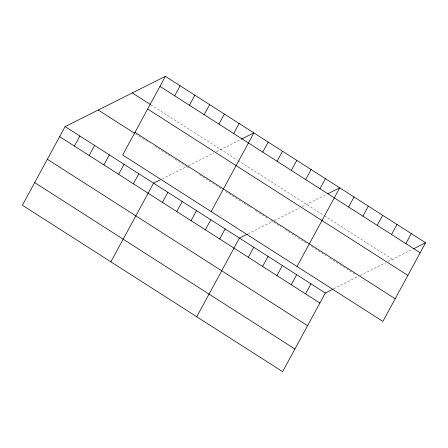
<?xml version="1.0" encoding="UTF-8"?>
<svg xmlns="http://www.w3.org/2000/svg" width="448" height="448" viewBox="0 0 448 448"><rect width="100%" height="100%" fill="white"/><g stroke="black" fill="none" stroke-linecap="round" stroke-linejoin="round"><path stroke-width="0.34" stroke-dasharray="2.24 1.68" d="M162.002 178.954L186.67 166.589L173.062 157.886M188.53 165.659L213.948 152.919M216.429 151.676L240.626 139.552M247.873 233.867L272.541 221.502L270.25 220.041M274.4 220.573L299.818 207.833M302.299 206.59L326.491 194.466M333.738 288.781L358.411 276.416M360.27 275.486L385.689 262.746M388.164 261.503L412.362 249.379M151.015 104.894L237.367 160.121M237.944 160.485L323.809 215.398M324.386 215.768L392.504 259.33M135.632 133.946L141.305 137.575M142.436 138.303L149.24 142.654M154.913 146.278L171.926 157.158M187.247 166.958L190.109 168.784M199.265 174.642L221.592 188.922M225.602 191.486L242.771 202.468M243.919 203.202L251.362 207.956M255.366 210.521L257.656 211.982M258.804 212.716L267.389 218.21M273.683 222.236L281.126 226.996M285.135 229.555L296.01 236.51M298.301 237.978L300.591 239.439M301.162 239.809L307.462 243.835M311.466 246.4L325.78 255.55M329.784 258.11L355.55 274.585"/><path stroke-width="0.67" d="M165.39 76.339L122.685 154.997L382.894 321.406L425.6 242.749L165.39 76.339L65.106 126.594L22.4 205.251L282.61 371.661L325.315 293.003L333.138 289.083M74.402 146.065L79.85 136.024M89.146 155.495L94.595 145.454M103.891 164.926L109.346 154.885M118.636 174.35L124.09 164.315M174.686 95.81L180.135 85.77M133.381 183.781L138.835 173.746M189.431 105.241L194.88 95.2M110.869 261.834L153.58 183.176L160.199 179.855M204.176 114.666L209.625 104.63M162.439 202.362L167.888 192.326M218.921 124.096L224.37 114.061M176.753 211.518L182.202 201.477M233.666 133.526L239.12 123.491M191.061 220.668L196.515 210.633M211.154 211.579L253.865 132.922L241.226 139.25M205.374 229.818L210.823 219.783M262.724 152.107L268.173 142.072M219.688 238.974L225.137 228.934M277.038 161.263L282.486 151.222M196.739 316.747L239.445 238.09L247.268 234.17M291.346 170.414L296.794 160.378M248.31 257.275L253.758 247.24M305.659 179.564L311.108 169.529M262.618 266.431L268.072 256.39M319.967 188.72L325.422 178.679M276.931 275.582L282.38 265.546M297.024 266.493L339.73 187.835L327.695 193.861M291.245 284.732L296.694 274.697M348.594 207.021L354.043 196.986M305.553 293.888L311.002 283.847M362.902 216.177L368.357 206.136M377.216 225.327L382.665 215.292M391.53 234.478L396.978 224.442M405.838 243.634L411.286 233.593M413.566 248.774L425.6 242.749M159.942 86.38L420.151 252.784M132.3 92.926L150.444 104.53M147.644 109.026L407.854 275.43M134.977 132.356L395.186 298.76M98.202 110.012L134.495 133.224M65.106 126.594L325.315 293.003M59.657 136.634L319.866 303.038M47.365 159.281L307.569 325.685M34.698 182.61L294.902 349.014"/></g></svg>
